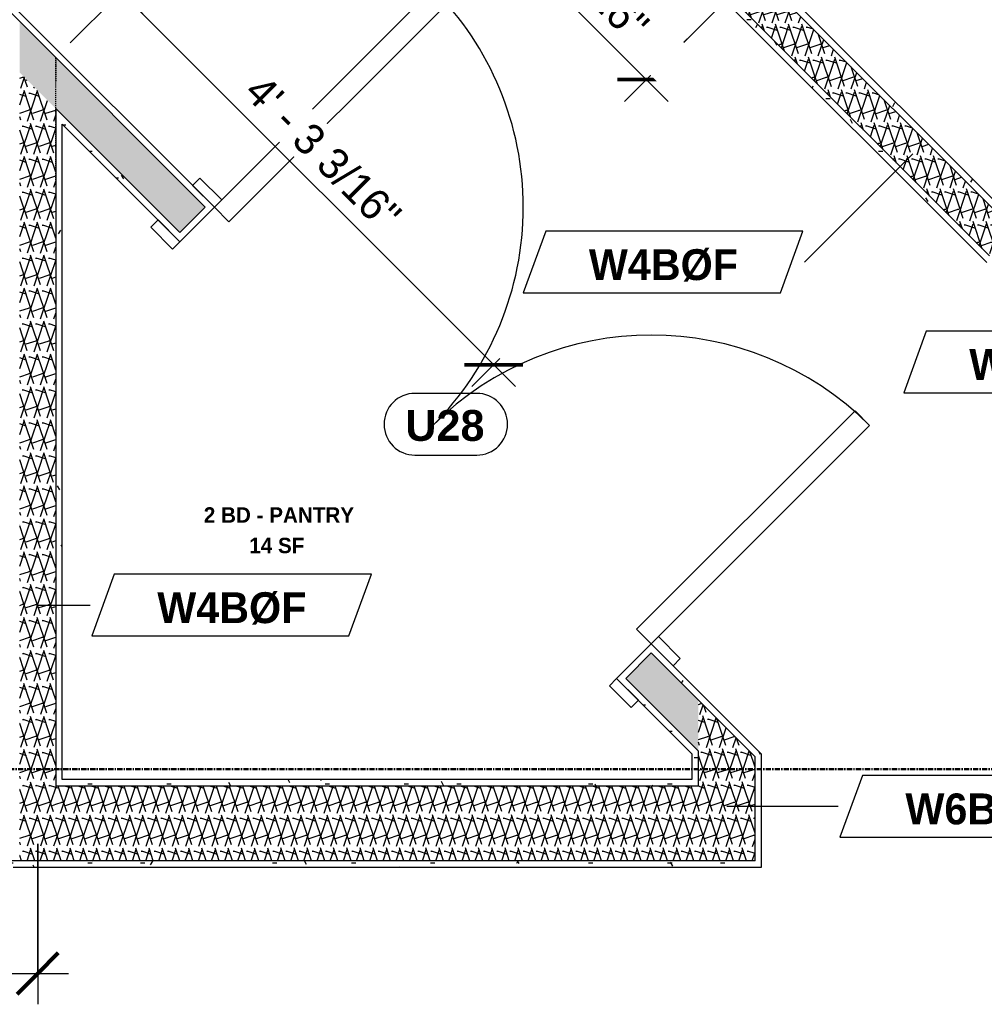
# Model space of a CAD drawing. Header units: inches. Extents: x -4058 to -1781, y 9814 to 12289.
# Drawn here: x -2364.4 to -2270.7, y 10144.3 to 10240 of the extents above; entities that cross this region are included whole.
import ezdxf

# ---------------------------------------------------------------- set-up
doc = ezdxf.new("R2010")
doc.units = ezdxf.units.IN
doc.header["$MEASUREMENT"] = 0
for name, pattern in [('Dash 3_32_', [0.1875, 0.09375, -0.09375]), ('Grid Line 1_2_', [0.875, 0.5, -0.125, 0.125, -0.125]), ('Grid Line 1_2__2_', [0.875, 0.5, -0.125, 0.125, -0.125])]:
    doc.linetypes.add(name, pattern=pattern)
for name, color, linetype, lineweight in [('0-1', 7, 'Continuous', 5), ('A-ANNO-DIMS', 211, 'Continuous', 9), ('A-ANNO-DIMS-32', 211, 'Continuous', 9), ('A-AREA-IDEN', 2, 'Continuous', 9), ('A-DETL-1', 90, 'Dash 3_32_', 9), ('A-DOOR-2', 31, 'Continuous', 9), ('A-DOOR-IDEN', 31, 'Continuous', 9), ('A-WALL-2', 113, 'Continuous', 9), ('A-WALL-IDEN', 211, 'Continuous', 9), ('A-WALL-PATT-1', 9, 'Continuous', 9), ('I-WALL-3', 2, 'Continuous', 9), ('S-GRID-1', 1, 'Grid Line 1_2_', 9), ('S-GRID-2', 1, 'Grid Line 1_2__2_', 30)]:
    doc.layers.add(name, color=color, linetype=linetype, lineweight=lineweight)
doc.styles.add('Arial_B', font='arialbd.ttf', dxfattribs={"height": 3})
doc.styles.add('Century Gothic', font='ufonts.com_century-gothic.ttf', dxfattribs={"height": 3})
doc.styles.add('Century Gothic_B', font='GOTHICB.TTF', dxfattribs={"height": 3})
doc.styles.add('Century Gothic_B_1', font='GOTHICB.TTF', dxfattribs={"height": 1.5})
doc.dimstyles.new('THE_DIMENSION_STRING', dxfattribs={"dimscale": 12, "dimtxt": 3.132505, "dimasz": 0.333333, "dimexe": 0.25, "dimexo": 0.166667, "dimgap": 0.041667, "dimtad": 1, "dimdec": 4, "dimrnd": 0.0625, "dimzin": 3, "dimdsep": 46, "dimlunit": 4, "dimtxsty": 'Century Gothic', "dimblk1": 'OBLIQUE', "dimblk2": 'OBLIQUE', "dimsah": 1, "dimcen": 0.09, "dimdle": 0.25, "dimazin": 0, "dimtfac": 1, "dimtdec": 4, "dimtix": 1, "dimtmove": 0, "dimatfit": 3, "dimfxl": 1, "dimtvp": 1, "dimtfill": 1, "dimfrac": 2, "dimtolj": 1, "dimtzin": 0, "dimarcsym": 2})
doc.dimstyles.new('THE_DIMENSION_STRING_3', dxfattribs={"dimscale": 12, "dimtxt": 3.132505, "dimasz": 0.333333, "dimexe": 0.25, "dimexo": 0.166667, "dimgap": 0.041667, "dimtad": 1, "dimdec": 4, "dimrnd": 0.0625, "dimzin": 3, "dimdsep": 46, "dimlunit": 4, "dimtxsty": 'Century Gothic', "dimblk1": 'OBLIQUE', "dimblk2": 'OBLIQUE', "dimsah": 1, "dimcen": 0.09, "dimdle": 0.25, "dimazin": 0, "dimtfac": 1, "dimtdec": 4, "dimtix": 1, "dimtmove": 0, "dimatfit": 3, "dimfxl": 1, "dimtvp": 1, "dimtfill": 1, "dimfrac": 2, "dimtolj": 1, "dimtzin": 0, "dimarcsym": 2})
pattern_1 = [(0, (0, 0), (10.24, 2.56), [0.422, -7.258, 0.422, -7.258, -40.96]), (0, (0, 0), (10.24, 2.56), [-15.36, 0.422, -14.938, 0.422, -7.258, -17.92]), (0, (0, 0), (10.24, 2.56), [-38.4, 0.422, -4.698, 0.422, -12.378]), (120, (3.84, 1.28), (-7.33702503, 7.58810013), [0.422, -7.258, 0.422, -7.258, -40.96]), (120, (3.84, 1.28), (-7.33702503, 7.58810013), [-15.36, 0.422, -14.938, 0.422, -7.258, -17.92]), (120, (3.84, 1.28), (-7.33702503, 7.58810013), [-38.4, 0.422, -4.698, 0.422, -12.378]), (240, (5.12, 6.4), (-2.90297497, -10.14810013), [0.422, -7.258, 0.422, -7.258, -40.96]), (240, (5.12, 6.4), (-2.90297497, -10.14810013), [-15.36, 0.422, -14.938, 0.422, -7.258, -17.92]), (240, (5.12, 6.4), (-2.90297497, -10.14810013), [-38.4, 0.422, -4.698, 0.422, -12.378])]
pattern_2 = [(161.57, (0.16, 0.16), (-1.279773737, -0.000426766), [0, -9.107, 1.011, 0]), (18.43, (-0.16, 0.16), (-1.279773737, 0.000426766), [0, -9.107, 1.011, 0]), (108.43, (0.16, 0.16), (0.639452382, -3.199964008), [3.035, -7.083]), (71.57, (-0.16, 0.16), (0.639452382, 3.199964008), [3.035, -7.083])]

# ---------------------------------------------------------------- blocks, each defined once
blk = doc.blocks.new('CTR - 1st Phase - Shell_rvt-1-UNITS PLANS - 3RD FLOOR')
at = {"layer": 'S-GRID-1'}
blk.add_line((-1781.273, 10167.189), (-4041.78, 10167.189), dxfattribs=at)
blk = doc.blocks.new('CTR - 1st Phase - Structure_rvt-1-UNITS PLANS - 3RD FLOOR')
at = {"layer": 'S-GRID-2'}
blk.add_line((-1781.273, 10167.189), (-4041.78, 10167.189), dxfattribs=at)
blk = doc.blocks.new('SWING - DOUBLE - FLUSH - SWING - DOUBLE - 5-0 x 6-8 - DUMMY-3703244-UNITS PLANS - 3RD FLOOR')
at = {"layer": 'A-DOOR-2'}
for p, q in [((-30, 3.375), (-30, 32.375)), ((-30, 32.375), (-28, 32.375)), ((-28, 32.375), (-28, 2.375)), ((30, 32.375), (28, 32.375)), ((28, 32.375), (28, 2.375)), ((30, 3.375), (30, 32.375)), ((-30, 3.375), (-33, 3.375)), ((-33, 3.375), (-33, 2.375)), ((-30, 2.375), (-30, 3.375)), ((33, 3.375), (30, 3.375)), ((30, 3.375), (30, 2.375)), ((33, 2.375), (33, 3.375)), ((-33, 2.375), (-30, 2.375)), ((-28, 2.375), (-30, 2.375)), ((28, 2.375), (30, 2.375)), ((30, 2.375), (33, 2.375)), ((-30, -2.375), (-33, -2.375)), ((-33, -2.375), (-33, -3.375)), ((-30, -3.375), (-30, -2.375)), ((33, -2.375), (30, -2.375)), ((30, -2.375), (30, -3.375)), ((33, -3.375), (33, -2.375)), ((-33, -3.375), (-30, -3.375)), ((30, -3.375), (33, -3.375))]:
    blk.add_line(p, q, dxfattribs=at)
for centre, start, end in [((-30, 2.375), 360, 90), ((30, 2.375), 90, 180)]:
    blk.add_arc(centre, 30, start, end, dxfattribs=at)
blk = doc.blocks.new('DIMBLOCK253-UNITS PLANS - 3RD FLOOR')
at = {"layer": 'A-ANNO-DIMS-32'}
for p, q in [((-2362.624, 10159.914), (-2362.624, 10144.338)), ((-2362.624, 10147.338), (-2362.624, 10159.914)), ((-2423.249, 10155.164), (-2423.249, 10144.338)), ((-2423.249, 10147.338), (-2423.249, 10155.164)), ((-2423.249, 10147.338), (-2359.624, 10147.338))]:
    blk.add_line(p, q, dxfattribs=at)
at = {"layer": 'A-ANNO-DIMS-32', "lineweight": 50}
for p, q in [((-2423.249, 10147.338), (-2421.249, 10149.338)), ((-2362.624, 10147.338), (-2360.624, 10149.338)), ((-2423.249, 10147.338), (-2425.249, 10145.338)), ((-2362.624, 10147.338), (-2364.624, 10145.338))]:
    blk.add_line(p, q, dxfattribs=at)
at = {"layer": 'A-ANNO-DIMS-32', "color": 0, "insert": (-2402.011, 10151.684), "char_height": 3, "width": 21.77837, "attachment_point": 1, "line_spacing_factor": 0.984502, "style": 'Century Gothic', "bg_fill": 3, "box_fill_scale": 1.25, "bg_fill_color": 256, "bg_fill_true_color": 13158600, "bg_fill_transparency": 0}
blk.add_mtext('5\' - 0 5/8"', dxfattribs=at)
blk = doc.blocks.new('_Oblique')
at = {"color": 0, "linetype": 'ByBlock', "lineweight": -2}
blk.add_line((-0.5, -0.5), (0.5, 0.5), dxfattribs=at)
blk = doc.blocks.new('DIMBLOCK258-UNITS PLANS - 3RD FLOOR')
at = {"layer": 'A-ANNO-DIMS-32'}
for p, q in [((-2424.333, 10300.126), (-2416.037, 10308.423)), ((-2418.158, 10306.301), (-2424.333, 10300.126)), ((-2418.158, 10306.301), (-2352.41, 10240.552)), ((-2359.46, 10237.745), (-2352.41, 10244.795)), ((-2354.531, 10242.674), (-2359.46, 10237.745))]:
    blk.add_line(p, q, dxfattribs=at)
at = {"layer": 'A-ANNO-DIMS-32', "lineweight": 50}
for p, q in [((-2418.158, 10306.301), (-2420.987, 10306.301)), ((-2418.158, 10306.301), (-2415.33, 10306.301)), ((-2354.531, 10242.674), (-2357.359, 10242.674)), ((-2354.531, 10242.674), (-2351.703, 10242.674))]:
    blk.add_line(p, q, dxfattribs=at)
at = {"layer": 'A-ANNO-DIMS-32', "color": 0, "insert": (-2386.981, 10281.269), "char_height": 3, "width": 12.58969, "attachment_point": 1, "rotation": 315, "line_spacing_factor": 0.984502, "style": 'Century Gothic', "bg_fill": 3, "box_fill_scale": 1.25, "bg_fill_color": 256, "bg_fill_true_color": 13158600, "bg_fill_transparency": 0}
blk.add_mtext('7\' - 6"', dxfattribs=at)
blk = doc.blocks.new('Wall Tag - Arch Wall-3956453-UNITS PLANS - 3RD FLOOR')
at = {"layer": 'A-WALL-IDEN'}
for p, q in [((-0.3561, 0.0937), (-0.4244, -0.0937)), ((0.4244, 0.0937), (-0.3561, 0.0937)), ((0.3561, -0.0937), (0.4244, 0.0937)), ((-0.4244, -0.0937), (0.3561, -0.0937))]:
    blk.add_line(p, q, dxfattribs=at)
blk = doc.blocks.new('DIMBLOCK267-UNITS PLANS - 3RD FLOOR')
at = {"layer": 'A-ANNO-DIMS-32'}
for p, q in [((-2315.349, 10257.787), (-2323.347, 10249.789)), ((-2321.226, 10251.91), (-2315.349, 10257.787)), ((-2301.369, 10232.053), (-2321.226, 10251.91)), ((-2292.396, 10245.269), (-2305.612, 10232.053)), ((-2303.49, 10234.175), (-2292.396, 10245.269))]:
    blk.add_line(p, q, dxfattribs=at)
at = {"layer": 'A-ANNO-DIMS-32', "lineweight": 50}
for p, q in [((-2321.226, 10251.91), (-2324.054, 10251.91)), ((-2321.226, 10251.91), (-2318.397, 10251.91)), ((-2303.49, 10234.175), (-2306.319, 10234.175)), ((-2303.49, 10234.175), (-2300.662, 10234.175))]:
    blk.add_line(p, q, dxfattribs=at)
at = {"layer": 'A-ANNO-DIMS-32', "color": 0, "insert": (-2316.528, 10253.358), "char_height": 3, "width": 24.5827, "attachment_point": 1, "rotation": 315, "line_spacing_factor": 0.984502, "style": 'Century Gothic', "bg_fill": 3, "box_fill_scale": 1.25, "bg_fill_color": 256, "bg_fill_true_color": 13158600, "bg_fill_transparency": 0}
blk.add_mtext('2\' - 1 1/16"', dxfattribs=at)
blk = doc.blocks.new('Door Tag - Type Mark-2601225-UNITS PLANS - 3RD FLOOR')
at = {"layer": 'A-DOOR-IDEN'}
for p, q in [((0.09375, 0.09375), (-0.09375, 0.09375)), ((-0.09375, -0.09375), (0.09375, -0.09375))]:
    blk.add_line(p, q, dxfattribs=at)
for centre, start, end in [((-0.09375, 0), 90, 270), ((0.09375, 0), 270, 90)]:
    blk.add_arc(centre, 0.09375, start, end, dxfattribs=at)
blk = doc.blocks.new('DIMBLOCK731-UNITS PLANS - 3RD FLOOR')
at = {"layer": 'A-ANNO-DIMS-32'}
for p, q in [((-2359.46, 10237.745), (-2352.41, 10244.795)), ((-2356.652, 10244.795), (-2316.214, 10204.357)), ((-2354.531, 10242.674), (-2359.46, 10237.745)), ((-2317.75, 10207.064), (-2320.457, 10204.357)), ((-2318.336, 10206.478), (-2317.75, 10207.064))]:
    blk.add_line(p, q, dxfattribs=at)
at = {"layer": 'A-ANNO-DIMS-32', "lineweight": 50}
for p, q in [((-2354.531, 10242.674), (-2357.359, 10242.674)), ((-2354.531, 10242.674), (-2351.703, 10242.674)), ((-2318.336, 10206.478), (-2321.164, 10206.478)), ((-2318.336, 10206.478), (-2315.507, 10206.478))]:
    blk.add_line(p, q, dxfattribs=at)
at = {"layer": 'A-ANNO-DIMS-32', "color": 0, "insert": (-2340.603, 10234.891), "char_height": 3, "width": 24.5827, "attachment_point": 1, "rotation": 315, "line_spacing_factor": 0.984502, "style": 'Century Gothic', "bg_fill": 3, "box_fill_scale": 1.25, "bg_fill_color": 256, "bg_fill_true_color": 13158600, "bg_fill_transparency": 0}
blk.add_mtext('4\' - 3 3/16"', dxfattribs=at)

msp = doc.modelspace()

# ---------------------------------------------------------------- hatches: boundary and pattern name
at = {"layer": 'A-WALL-PATT-1'}
h = msp.add_hatch(dxfattribs=at)
h.set_pattern_fill('FP_1', color=256, style=0, pattern_type=2)
h.set_pattern_definition(pattern_1)
h.paths.add_polyline_path([(-2270.44108, 10216.4144), (-2269.5572, 10216.4144), (-2296.64129, 10243.49848), (-2297.08323, 10243.05654), (-2274.42203, 10220.39534)], flags=0)
h = msp.add_hatch(dxfattribs=at)
h.set_pattern_fill('FP_5', color=256, style=0, pattern_type=2)
h.set_pattern_definition(pattern_2)
h.paths.add_polyline_path([(-2265.23245, 10217.0394), (-2291.69154, 10243.49848), (-2294.16642, 10241.02361), (-2270.1822, 10217.0394)], flags=0)
h = msp.add_hatch(dxfattribs=at)
h.set_pattern_fill('FP_1', color=256, style=0, pattern_type=2)
h.set_pattern_definition(pattern_1)
h.paths.add_polyline_path([(-2267.84857, 10220.5394), (-2290.80766, 10243.49848), (-2291.2496, 10243.05654), (-2268.73245, 10220.5394)], flags=0)
h = msp.add_hatch(dxfattribs=at)
h.set_pattern_fill('FP_1', color=256, style=0, pattern_type=2)
h.set_pattern_definition(pattern_1)
h.paths.add_polyline_path([(-2292.94874, 10168.38815), (-2292.94874, 10169.27203), (-2303.03218, 10179.35547), (-2304.71156, 10177.6761), (-2304.26962, 10177.23415), (-2303.03218, 10178.47159), (-2293.89754, 10169.33695)], flags=0)
h.paths.add_polyline_path([(-2347.13797, 10220.1025), (-2345.45859, 10221.78188), (-2364.99874, 10241.32203), (-2364.99874, 10240.43815), (-2346.34247, 10221.78188), (-2347.57991, 10220.54444), (-2347.4308, 10220.39534)], flags=0)
h = msp.add_hatch(dxfattribs=at)
h.set_pattern_fill('FP_5', color=256, style=0, pattern_type=2)
h.set_pattern_definition(pattern_2)
h.paths.add_polyline_path([(-2298.44874, 10168.9384), (-2298.44874, 10173.88815), (-2303.03218, 10178.47159), (-2305.50705, 10175.99672), (-2299.07374, 10169.5634)], flags=0)
h.paths.add_polyline_path([(-2348.81734, 10219.30701), (-2346.34247, 10221.78188), (-2364.37374, 10239.81315), (-2364.37374, 10234.8634), (-2349.90568, 10220.39534)], flags=0)
h = msp.add_hatch(dxfattribs=at)
h.set_pattern_fill('FP_5', color=256, style=0, pattern_type=2)
h.set_pattern_definition(pattern_2)
h.paths.add_polyline_path([(-2360.87374, 10158.2894), (-2360.87374, 10231.3634), (-2364.37374, 10234.8634), (-2364.37374, 10158.2894), (-2362.52317, 10158.2894)], flags=0)
h = msp.add_hatch(dxfattribs=at)
h.set_pattern_fill('FP_1', color=256, style=0, pattern_type=2)
h.set_pattern_definition(pattern_1)
h.paths.add_polyline_path([(-2299.07374, 10168.67952), (-2299.07374, 10169.5634), (-2305.50705, 10175.99672), (-2304.26962, 10177.23415), (-2304.71156, 10177.6761), (-2306.39094, 10175.99672)], flags=0)
h.paths.add_polyline_path([(-2348.81734, 10218.42312), (-2347.13797, 10220.1025), (-2347.57991, 10220.54444), (-2348.81734, 10219.30701), (-2360.87374, 10231.3634), (-2360.87374, 10230.47952), (-2350.78956, 10220.39534)], flags=0)
h = msp.add_hatch(dxfattribs=at)
h.set_pattern_fill('FP_1', color=256, style=0, pattern_type=2)
h.set_pattern_definition(pattern_1)
h.paths.add_polyline_path([(-2360.24874, 10157.6644), (-2360.24874, 10158.2894), (-2360.87374, 10158.2894), (-2360.87374, 10157.6644)], flags=0)
h.paths.add_polyline_path([(-2360.24874, 10165.5394), (-2360.24874, 10229.85452), (-2360.87374, 10230.47952), (-2360.87374, 10165.5394)], flags=0)
h = msp.add_hatch(dxfattribs=at)
h.set_pattern_fill('FP_5', color=256, style=0, pattern_type=2)
h.set_pattern_definition(pattern_2)
h.paths.add_polyline_path([(-2298.44874, 10158.2894), (-2292.94874, 10158.2894), (-2292.94874, 10168.38815), (-2298.44874, 10173.88815), (-2298.44874, 10165.5394)], flags=0)
h = msp.add_hatch(dxfattribs=at)
h.set_pattern_fill('FP_1', color=256, style=0, pattern_type=2)
h.set_pattern_definition(pattern_1)
h.paths.add_polyline_path([(-2299.07374, 10165.5394), (-2298.44874, 10165.5394), (-2298.44874, 10168.9384), (-2299.07374, 10169.5634), (-2299.07374, 10166.1644)], flags=0)
h = msp.add_hatch(dxfattribs=at)
h.set_pattern_fill('FP_1', color=256, style=0, pattern_type=2)
h.set_pattern_definition(pattern_1)
h.paths.add_polyline_path([(-2292.32374, 10157.6644), (-2292.32374, 10168.64703), (-2292.94874, 10169.27203), (-2292.94874, 10157.6644)], flags=0)
h = msp.add_hatch(dxfattribs=at)
h.set_pattern_fill('FP_5', color=256, style=0, pattern_type=2)
h.set_pattern_definition(pattern_2)
h.paths.add_polyline_path([(-2360.24874, 10158.2894), (-2298.44874, 10158.2894), (-2298.44874, 10165.5394), (-2360.87374, 10165.5394), (-2360.87374, 10158.2894)], flags=0)
h = msp.add_hatch(dxfattribs=at)
h.set_pattern_fill('FP_1', color=256, style=0, pattern_type=2)
h.set_pattern_definition(pattern_1)
h.paths.add_polyline_path([(-2360.24874, 10165.5394), (-2299.07374, 10165.5394), (-2299.07374, 10166.1644), (-2360.24874, 10166.1644)], flags=0)
h = msp.add_hatch(dxfattribs=at)
h.set_pattern_fill('FP_1', color=256, style=0, pattern_type=2)
h.set_pattern_definition(pattern_1)
h.paths.add_polyline_path([(-2360.87374, 10157.6644), (-2360.87374, 10158.2894), (-2396.87374, 10158.2894), (-2396.87374, 10157.6644), (-2362.52317, 10157.6644)], flags=0)
h.paths.add_polyline_path([(-2400.99874, 10157.6644), (-2400.37374, 10157.6644), (-2400.37374, 10158.2894), (-2406.24874, 10158.2894), (-2406.24874, 10157.6644)], flags=0)
h.paths.add_polyline_path([(-2440.24874, 10157.6644), (-2440.24874, 10158.2894), (-2443.24874, 10158.2894), (-2443.24874, 10157.6644)], flags=0)
h = msp.add_hatch(dxfattribs=at)
h.set_pattern_fill('FP_1', color=256, style=0, pattern_type=2)
h.set_pattern_definition(pattern_1)
h.paths.add_polyline_path([(-2360.24874, 10157.6644), (-2292.94874, 10157.6644), (-2292.94874, 10158.2894), (-2360.24874, 10158.2894)], flags=0)

# ---------------------------------------------------------------- linework, layer by layer
at = {"layer": 'A-DETL-1'}
for p, q in [((-2360.87374, 10224.39291), (-2360.87374, 10236.331)), ((-2360.87374, 10236.331), (-2360.87374, 10233.97567))]:
    msp.add_line(p, q, dxfattribs=at)
at = {"layer": 'A-WALL-2'}
for p, q in [((-2364.37374, 10239.81315), (-2459.24517, 10334.68458)), ((-2297.52517, 10243.49848), (-2270.44108, 10216.4144)), ((-2296.64129, 10243.49848), (-2270.1822, 10217.0394)), ((-2291.69154, 10243.49848), (-2268.73245, 10220.5394)), ((-2268.47357, 10221.1644), (-2290.80766, 10243.49848)), ((-2345.45859, 10221.78188), (-2364.99874, 10241.32203)), ((-2346.34247, 10221.78188), (-2364.37374, 10239.81315)), ((-2360.87374, 10231.3634), (-2360.87374, 10165.5394)), ((-2360.87374, 10231.3634), (-2348.81734, 10219.30701)), ((-2360.24874, 10166.1644), (-2360.24874, 10229.85452)), ((-2360.24874, 10229.85452), (-2348.81734, 10218.42312)), ((-2348.81734, 10218.42312), (-2345.45859, 10221.78188)), ((-2348.81734, 10219.30701), (-2346.34247, 10221.78188)), ((-2303.03218, 10179.35547), (-2306.39094, 10175.99672)), ((-2292.32374, 10168.64703), (-2303.03218, 10179.35547)), ((-2303.03218, 10178.47159), (-2305.50705, 10175.99672)), ((-2303.03218, 10178.47159), (-2292.94874, 10168.38815)), ((-2306.39094, 10175.99672), (-2299.07374, 10168.67952)), ((-2305.50705, 10175.99672), (-2298.44874, 10168.9384)), ((-2299.07374, 10168.67952), (-2299.07374, 10166.1644)), ((-2298.44874, 10165.5394), (-2298.44874, 10168.9384)), ((-2292.32374, 10157.6644), (-2292.32374, 10168.64703)), ((-2292.94874, 10158.2894), (-2292.94874, 10168.38815)), ((-2298.44874, 10165.5394), (-2360.87374, 10165.5394)), ((-2292.94874, 10158.2894), (-2396.87374, 10158.2894)), ((-2364.99874, 10157.6644), (-2360.24874, 10157.6644)), ((-2299.07374, 10157.6644), (-2292.32374, 10157.6644))]:
    msp.add_line(p, q, dxfattribs=at)
at = {"layer": 'A-WALL-IDEN'}
for p, q in [((-2277.62997, 10226.96204), (-2288.14116, 10216.45084)), ((-2362.62374, 10183.12282), (-2357.52596, 10183.12282)), ((-2295.69874, 10163.57361), (-2284.85558, 10163.57361))]:
    msp.add_line(p, q, dxfattribs=at)
at = {"layer": 'I-WALL-3'}
for p, q in [((-2299.07374, 10166.1644), (-2360.24874, 10166.1644)), ((-2360.24874, 10157.6644), (-2299.07374, 10157.6644))]:
    msp.add_line(p, q, dxfattribs=at)

# ---------------------------------------------------------------- block references
at = {"layer": '0-1'}
for name in ['CTR - 1st Phase - Shell_rvt-1-UNITS PLANS - 3RD FLOOR', 'CTR - 1st Phase - Structure_rvt-1-UNITS PLANS - 3RD FLOOR']:
    msp.add_blockref(name, (0, 0), dxfattribs=at)
at = {"layer": 'A-DOOR-2', "rotation": 314.9999999999073}
msp.add_blockref('SWING - DOUBLE - FLUSH - SWING - DOUBLE - 5-0 x 6-8 - DUMMY-3703244-UNITS PLANS - 3RD FLOOR', (-2325.92476, 10198.8893), dxfattribs=at)
at = {"layer": 'A-DOOR-IDEN', "xscale": 31.99999999999999, "yscale": 31.99999999999999, "zscale": 31.99999999999999}
msp.add_blockref('Door Tag - Type Mark-2601225-UNITS PLANS - 3RD FLOOR', (-2322.98283, 10200.69578), dxfattribs=at)
at = {"layer": 'A-WALL-IDEN', "xscale": 31.99999999999999, "yscale": 31.99999999999999, "zscale": 31.99999999999999}
for p in [(-2264.92329, 10206.749), (-2343.79425, 10183.12282), (-2271.12388, 10163.57361)]:
    msp.add_blockref('Wall Tag - Arch Wall-3956453-UNITS PLANS - 3RD FLOOR', p, dxfattribs=at)

# ---------------------------------------------------------------- texts
at = {"layer": 'A-AREA-IDEN', "char_height": 1.5, "attachment_point": 1, "style": 'Century Gothic_B_1'}
for s, insert, width in [('2 BD - PANTRY', (-2346.4908, 10192.62739), 16.463), ('14 SF', (-2342.07505, 10189.66569), 5.757)]:
    msp.add_mtext(s, dxfattribs=dict(at, insert=insert, width=width))
at = {"layer": 'A-DOOR-IDEN', "insert": (-2326.91471, 10202.07564), "char_height": 3, "width": 9.393, "attachment_point": 1, "style": 'Arial_B'}
msp.add_mtext('U28', dxfattribs=at)
at = {"layer": 'A-WALL-IDEN', "char_height": 3, "width": 17.372, "attachment_point": 1, "style": 'Century Gothic_B'}
for s, insert in [('W4BØF', (-2309.08879, 10217.69837)), ('W4BØF', (-2272.13921, 10207.99654)), ('W4BØF', (-2351.01017, 10184.37035)), ('W6BØF', (-2278.3398, 10164.82115))]:
    msp.add_mtext(s, dxfattribs=dict(at, insert=insert))

# ---------------------------------------------------------------- next in the draw order: dimensions: what is measured, and where the dimension line sits
at = {"layer": 'A-ANNO-DIMS'}
for base, p1, p2, override, picture, middle in [((-2354.53099, 10242.67374), (-2425.74759, 10298.71212), (-2360.87374, 10236.331), {"dimpost": '<>', "dimfxl": 90.000117}, 'DIMBLOCK258-UNITS PLANS - 3RD FLOOR', (-2384.87716, 10275.95506)), ((-2321.22566, 10251.91001), (-2290.98159, 10246.68331), (-2313.93473, 10259.20094), {"dimpost": '<>', "dimfxl": 26.144553}, 'DIMBLOCK267-UNITS PLANS - 3RD FLOOR', (-2310.77287, 10244.62742))]:
    dim = msp.add_linear_dim(base=base, p1=p1, p2=p2, angle=315, dimstyle='THE_DIMENSION_STRING', override=override, dxfattribs=at)
    dim.commit()
    dim.dimension.update_dxf_attribs({"geometry": picture, "text_midpoint": middle})
dim = msp.add_linear_dim(base=(-2362.62374, 10147.33829), p1=(-2423.24874, 10157.1644), p2=(-2362.62374, 10161.9144), dimstyle='THE_DIMENSION_STRING', override={"dimpost": '<>', "dimfxl": 60.810798}, dxfattribs=at)
dim.commit()
dim.dimension.update_dxf_attribs({"geometry": 'DIMBLOCK253-UNITS PLANS - 3RD FLOOR', "text_midpoint": (-2392.93624, 10149.57996)})

# ---------------------------------------------------------------- next in the draw order: dimensions: what is measured, and where the dimension line sits
dim = msp.add_linear_dim(base=(-2318.33566, 10206.47841), p1=(-2360.87374, 10236.331), p2=(-2316.33566, 10208.47841), angle=315, dimstyle='THE_DIMENSION_STRING_3', override={"dimpost": '<>', "dimfxl": 52.530064}, dxfattribs=at)
dim.commit()
dim.dimension.update_dxf_attribs({"geometry": 'DIMBLOCK731-UNITS PLANS - 3RD FLOOR', "text_midpoint": (-2334.84822, 10226.16118)})

# ---------------------------------------------------------------- next in the draw order: block references
at = {"layer": 'A-WALL-IDEN', "xscale": 31.99999999999999, "yscale": 31.99999999999999, "zscale": 31.99999999999999}
msp.add_blockref('Wall Tag - Arch Wall-3956453-UNITS PLANS - 3RD FLOOR', (-2301.87287, 10216.45084), dxfattribs=at)

doc.saveas('drawing.dxf')
